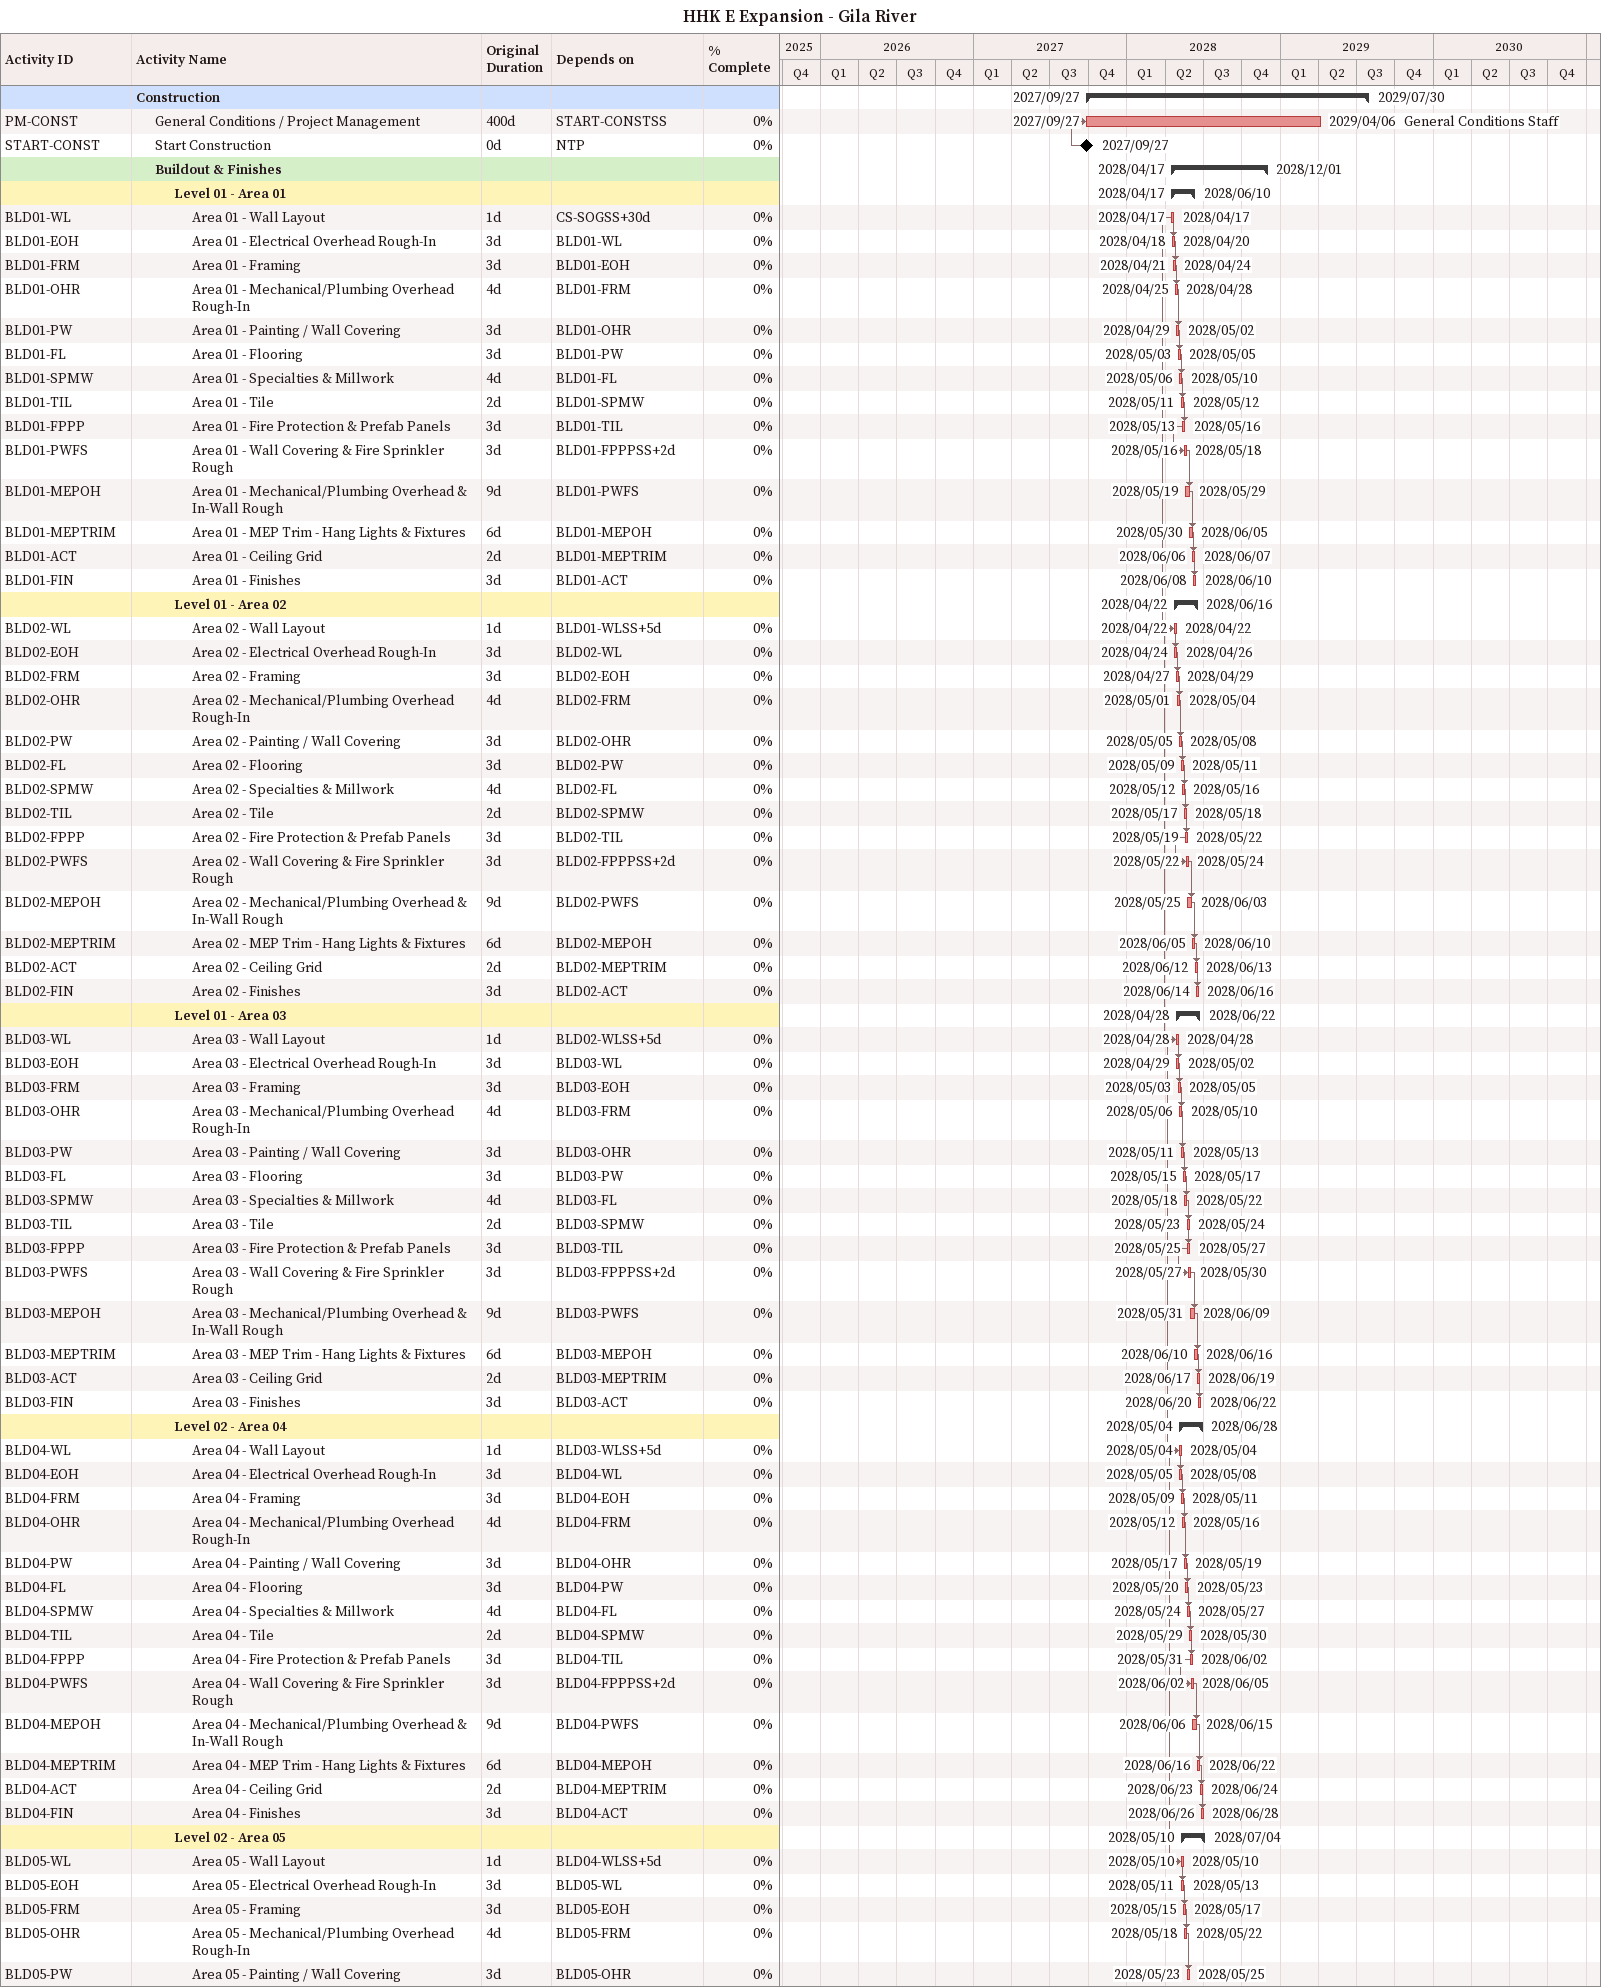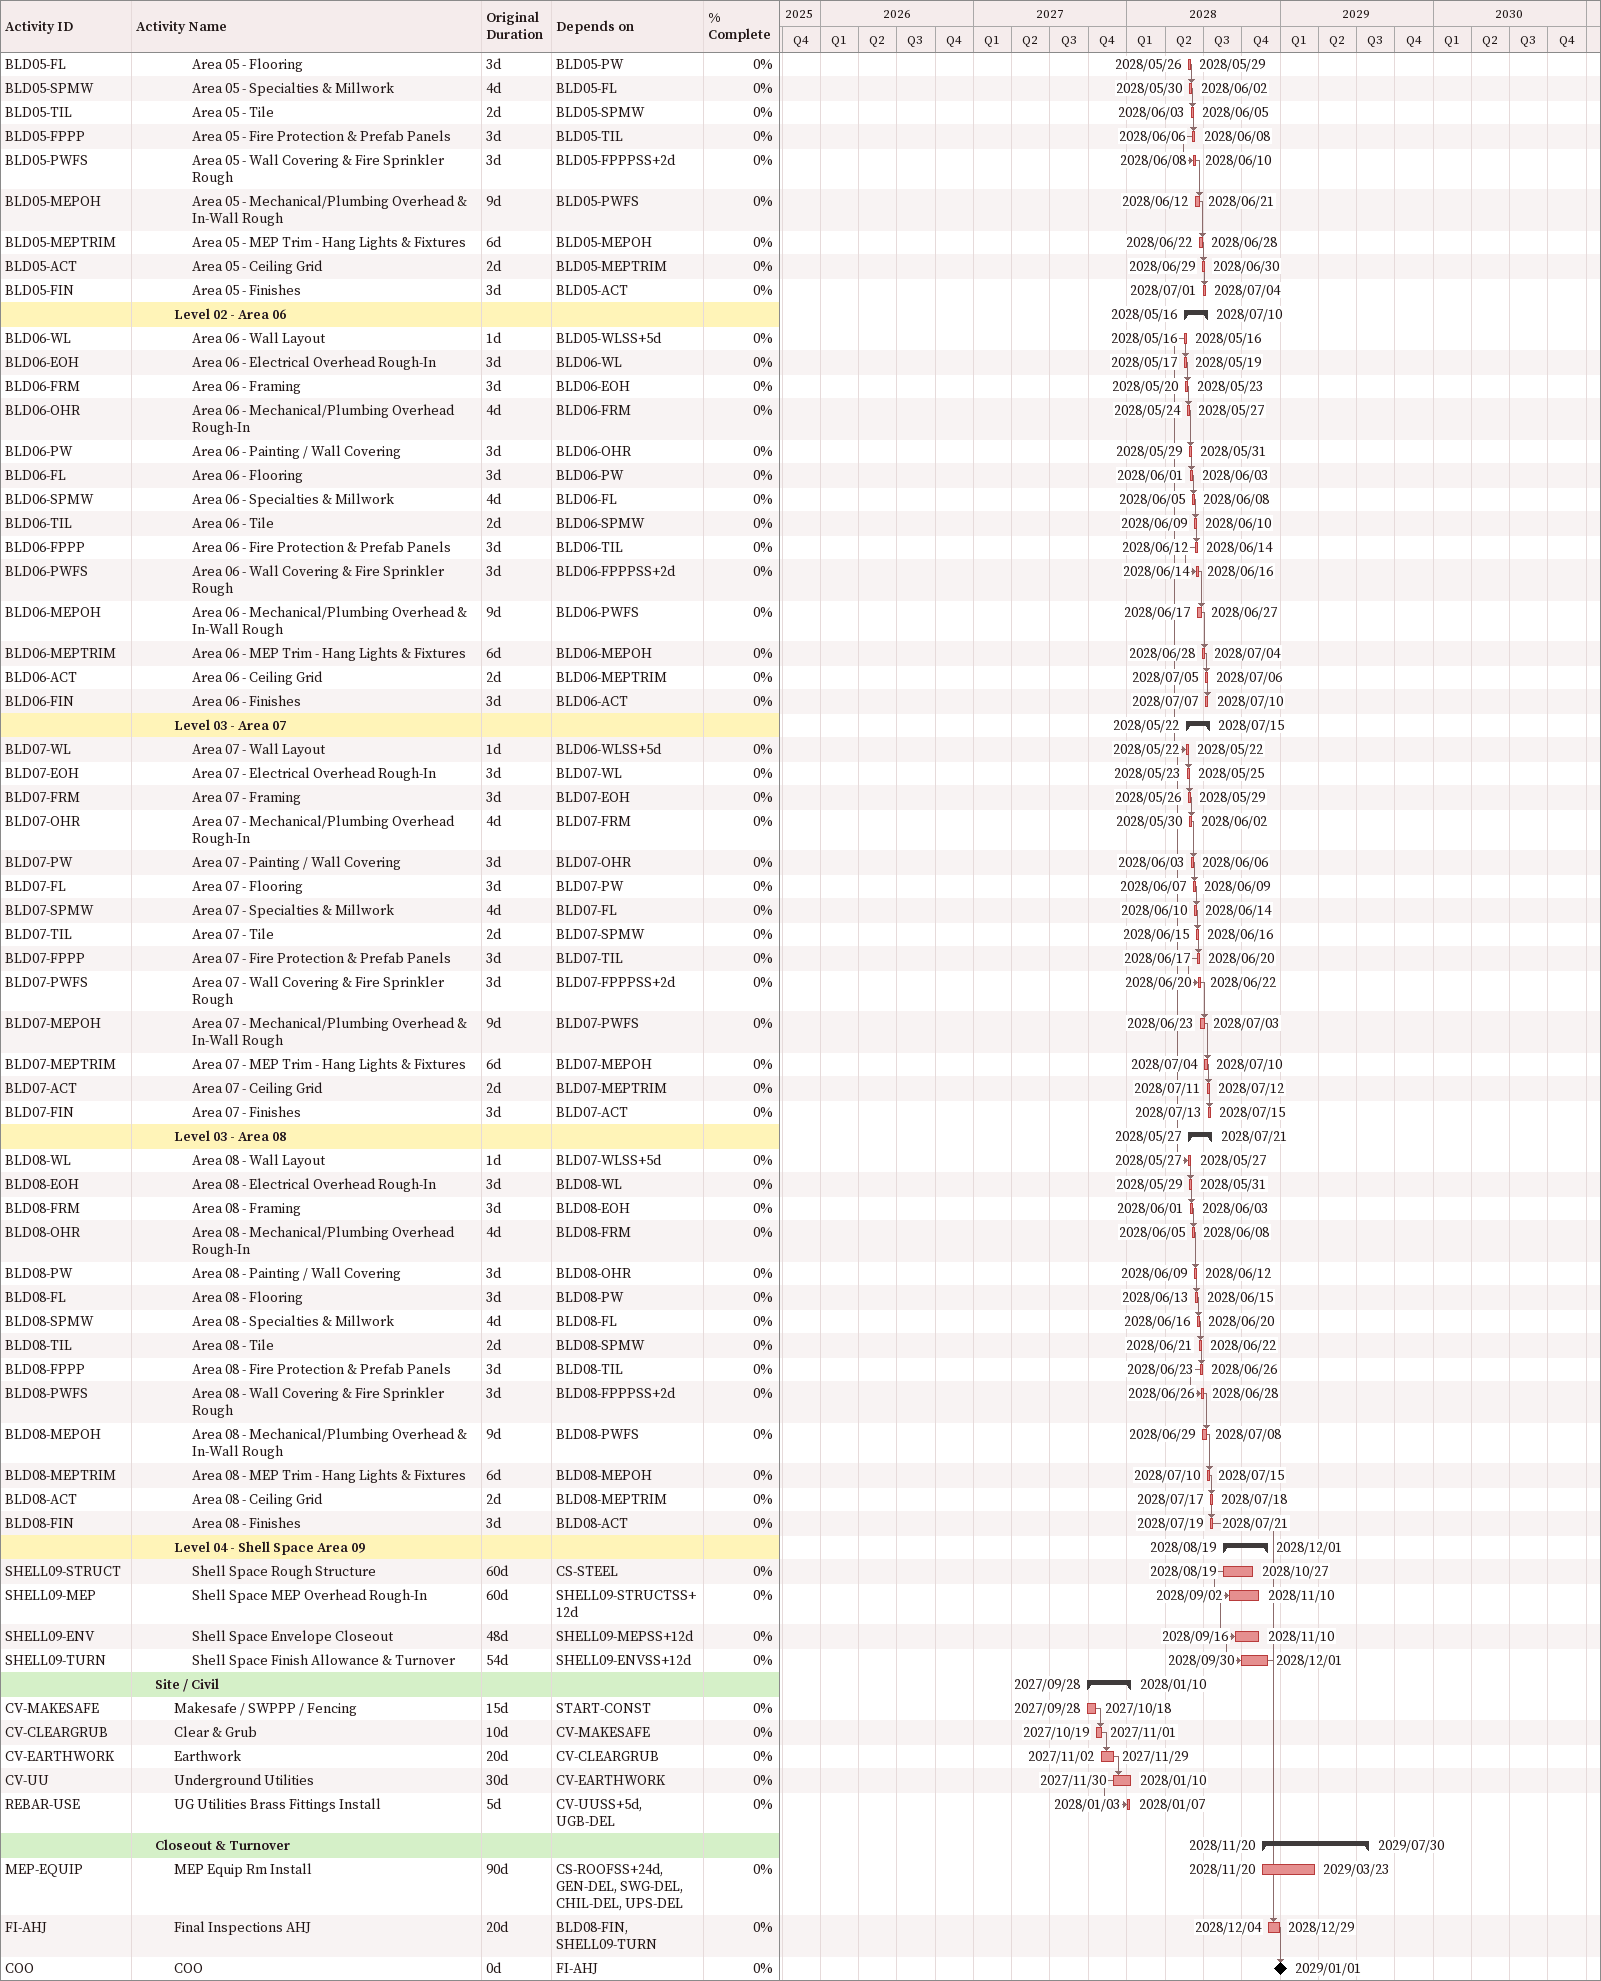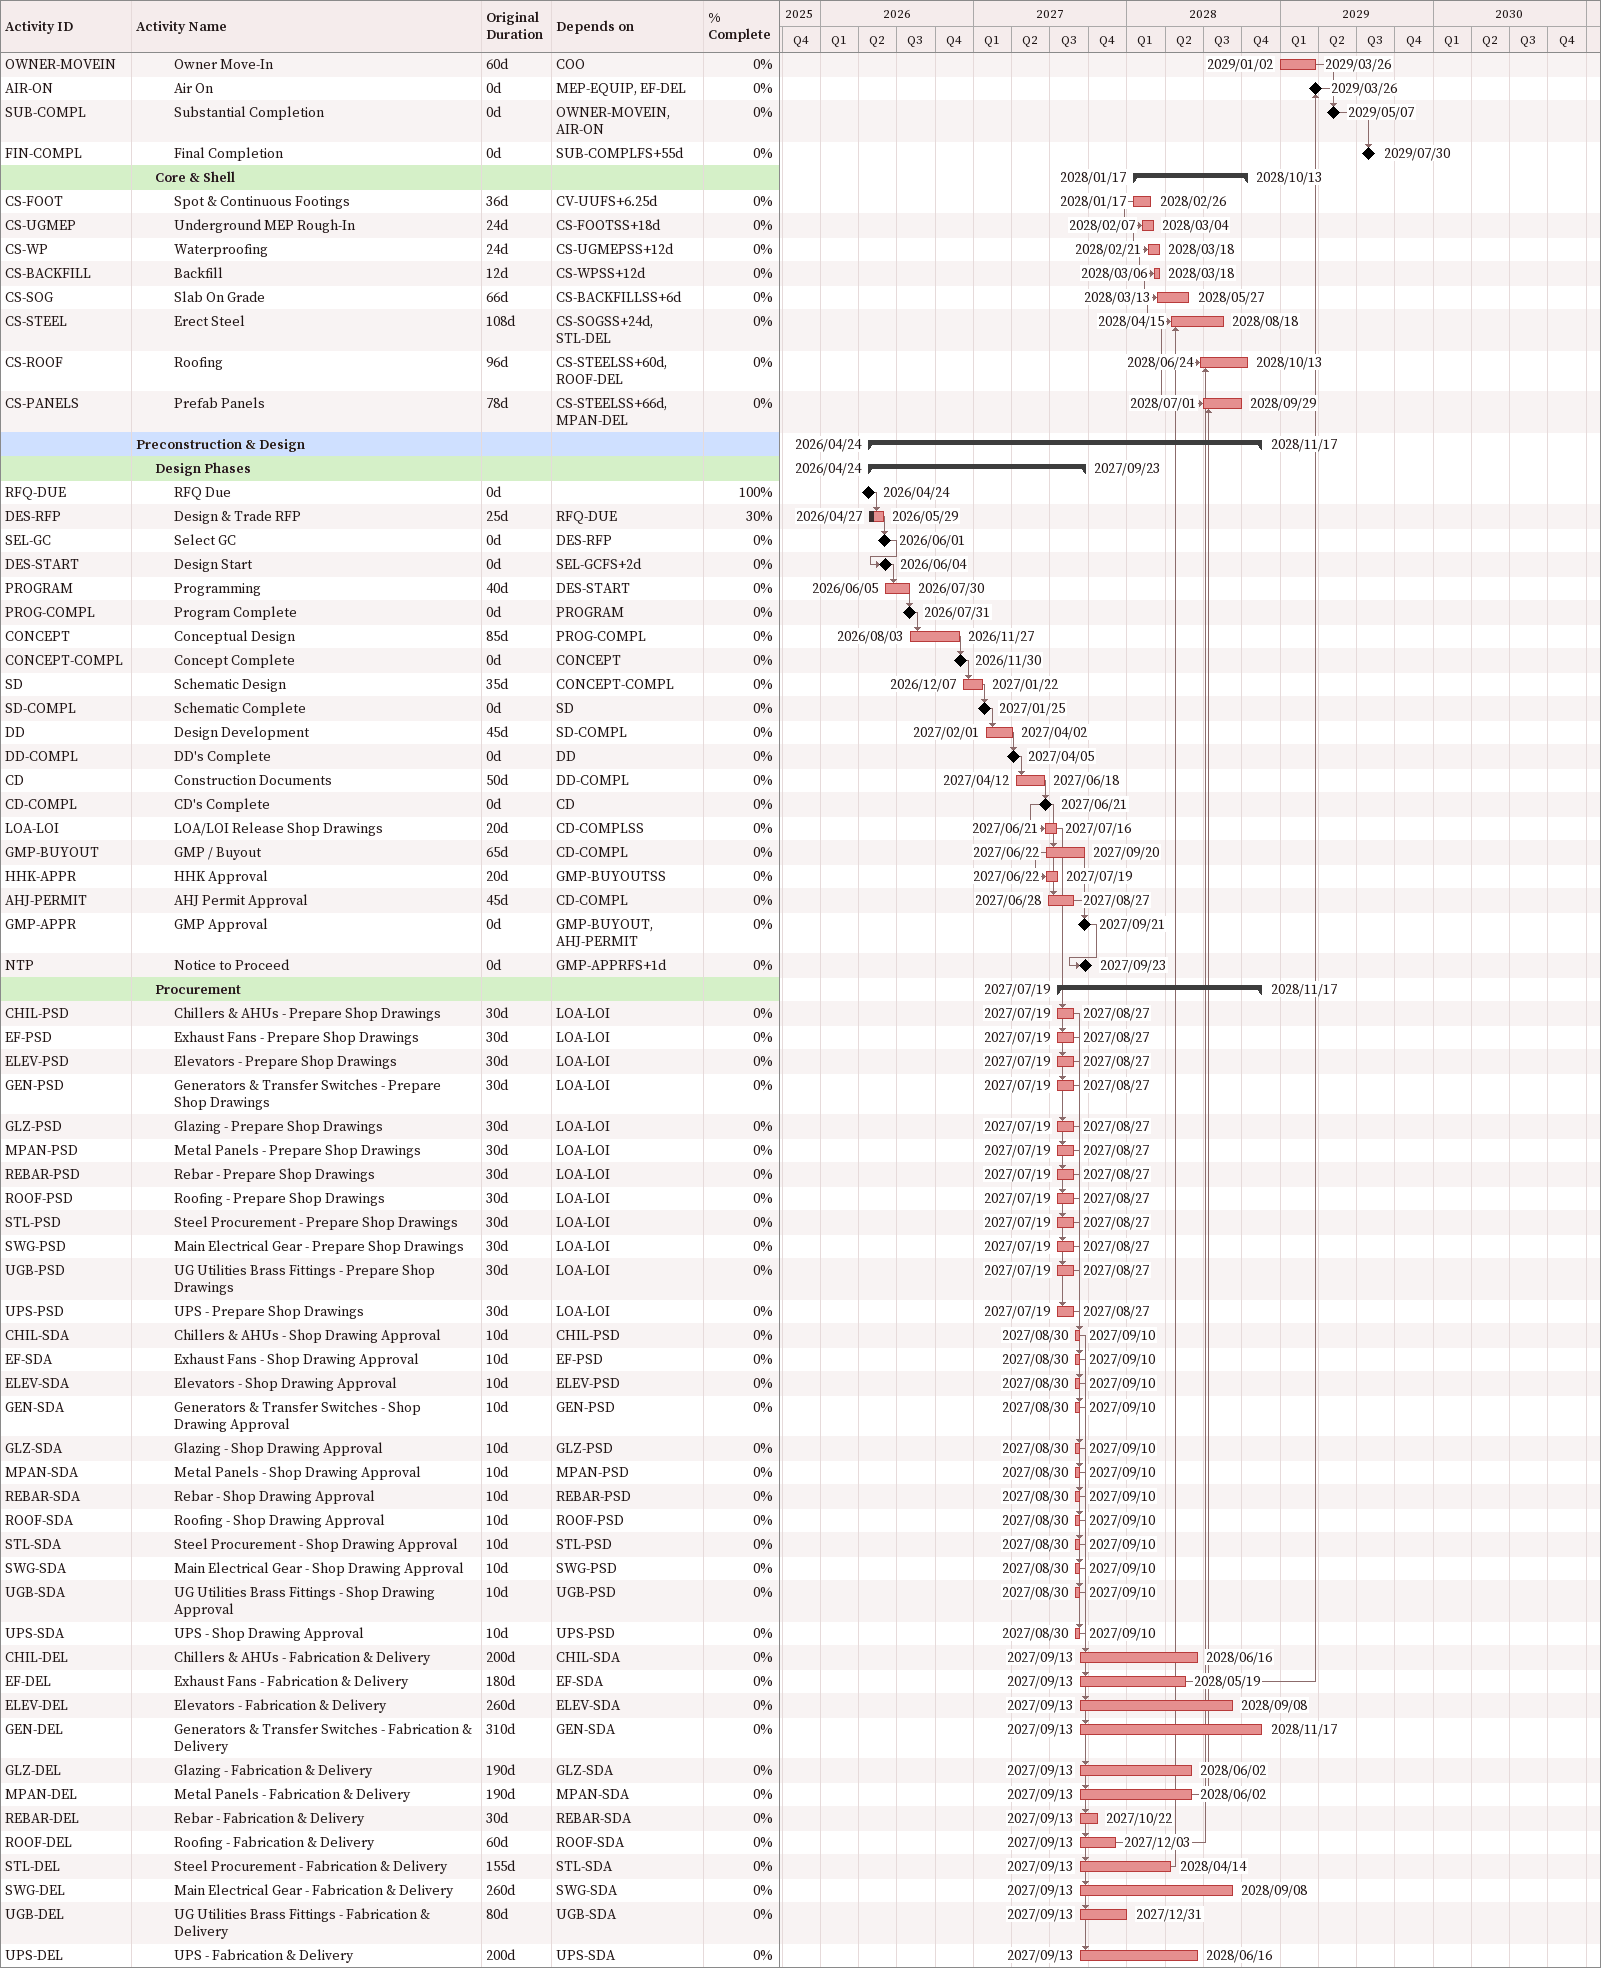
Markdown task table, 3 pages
HHK E Expansion - Gila River

| ID | Level | Task | Original duration | Start | Finish | Predecessors | Resources | % complete |
|---|---|---|---|---|---|---|---|---|
|  | 1 | **Construction** |  | 2027-09-27 | 2029-07-30 |  |  |  |
| PM-CONST | 2 | General Conditions / Project Management | 400d | 2027-09-27 | 2029-04-06 | START-CONSTSS | General Conditions Staff | 0 |
| START-CONST | 2 | Start Construction | 0d | 2027-09-27 | 2027-09-27 | NTP |  | 0 |
|  | 2 | **Buildout & Finishes** |  | 2028-04-17 | 2028-12-01 |  |  |  |
|  | 3 | **Level 01 - Area 01** |  | 2028-04-17 | 2028-06-10 |  |  |  |
| BLD01-WL | 4 | Area 01 - Wall Layout | 1d | 2028-04-17 | 2028-04-17 | CS-SOGSS+30d |  | 0 |
| BLD01-EOH | 4 | Area 01 - Electrical Overhead Rough-In | 3d | 2028-04-18 | 2028-04-20 | BLD01-WL |  | 0 |
| BLD01-FRM | 4 | Area 01 - Framing | 3d | 2028-04-21 | 2028-04-24 | BLD01-EOH |  | 0 |
| BLD01-OHR | 4 | Area 01 - Mechanical/Plumbing Overhead Rough-In | 4d | 2028-04-25 | 2028-04-28 | BLD01-FRM |  | 0 |
| BLD01-PW | 4 | Area 01 - Painting / Wall Covering | 3d | 2028-04-29 | 2028-05-02 | BLD01-OHR |  | 0 |
| BLD01-FL | 4 | Area 01 - Flooring | 3d | 2028-05-03 | 2028-05-05 | BLD01-PW |  | 0 |
| BLD01-SPMW | 4 | Area 01 - Specialties & Millwork | 4d | 2028-05-06 | 2028-05-10 | BLD01-FL |  | 0 |
| BLD01-TIL | 4 | Area 01 - Tile | 2d | 2028-05-11 | 2028-05-12 | BLD01-SPMW |  | 0 |
| BLD01-FPPP | 4 | Area 01 - Fire Protection & Prefab Panels | 3d | 2028-05-13 | 2028-05-16 | BLD01-TIL |  | 0 |
| BLD01-PWFS | 4 | Area 01 - Wall Covering & Fire Sprinkler Rough | 3d | 2028-05-16 | 2028-05-18 | BLD01-FPPPSS+2d |  | 0 |
| BLD01-MEPOH | 4 | Area 01 - Mechanical/Plumbing Overhead & In-Wall Rough | 9d | 2028-05-19 | 2028-05-29 | BLD01-PWFS |  | 0 |
| BLD01-MEPTRIM | 4 | Area 01 - MEP Trim - Hang Lights & Fixtures | 6d | 2028-05-30 | 2028-06-05 | BLD01-MEPOH |  | 0 |
| BLD01-ACT | 4 | Area 01 - Ceiling Grid | 2d | 2028-06-06 | 2028-06-07 | BLD01-MEPTRIM |  | 0 |
| BLD01-FIN | 4 | Area 01 - Finishes | 3d | 2028-06-08 | 2028-06-10 | BLD01-ACT |  | 0 |
|  | 3 | **Level 01 - Area 02** |  | 2028-04-22 | 2028-06-16 |  |  |  |
| BLD02-WL | 4 | Area 02 - Wall Layout | 1d | 2028-04-22 | 2028-04-22 | BLD01-WLSS+5d |  | 0 |
| BLD02-EOH | 4 | Area 02 - Electrical Overhead Rough-In | 3d | 2028-04-24 | 2028-04-26 | BLD02-WL |  | 0 |
| BLD02-FRM | 4 | Area 02 - Framing | 3d | 2028-04-27 | 2028-04-29 | BLD02-EOH |  | 0 |
| BLD02-OHR | 4 | Area 02 - Mechanical/Plumbing Overhead Rough-In | 4d | 2028-05-01 | 2028-05-04 | BLD02-FRM |  | 0 |
| BLD02-PW | 4 | Area 02 - Painting / Wall Covering | 3d | 2028-05-05 | 2028-05-08 | BLD02-OHR |  | 0 |
| BLD02-FL | 4 | Area 02 - Flooring | 3d | 2028-05-09 | 2028-05-11 | BLD02-PW |  | 0 |
| BLD02-SPMW | 4 | Area 02 - Specialties & Millwork | 4d | 2028-05-12 | 2028-05-16 | BLD02-FL |  | 0 |
| BLD02-TIL | 4 | Area 02 - Tile | 2d | 2028-05-17 | 2028-05-18 | BLD02-SPMW |  | 0 |
| BLD02-FPPP | 4 | Area 02 - Fire Protection & Prefab Panels | 3d | 2028-05-19 | 2028-05-22 | BLD02-TIL |  | 0 |
| BLD02-PWFS | 4 | Area 02 - Wall Covering & Fire Sprinkler Rough | 3d | 2028-05-22 | 2028-05-24 | BLD02-FPPPSS+2d |  | 0 |
| BLD02-MEPOH | 4 | Area 02 - Mechanical/Plumbing Overhead & In-Wall Rough | 9d | 2028-05-25 | 2028-06-03 | BLD02-PWFS |  | 0 |
| BLD02-MEPTRIM | 4 | Area 02 - MEP Trim - Hang Lights & Fixtures | 6d | 2028-06-05 | 2028-06-10 | BLD02-MEPOH |  | 0 |
| BLD02-ACT | 4 | Area 02 - Ceiling Grid | 2d | 2028-06-12 | 2028-06-13 | BLD02-MEPTRIM |  | 0 |
| BLD02-FIN | 4 | Area 02 - Finishes | 3d | 2028-06-14 | 2028-06-16 | BLD02-ACT |  | 0 |
|  | 3 | **Level 01 - Area 03** |  | 2028-04-28 | 2028-06-22 |  |  |  |
| BLD03-WL | 4 | Area 03 - Wall Layout | 1d | 2028-04-28 | 2028-04-28 | BLD02-WLSS+5d |  | 0 |
| BLD03-EOH | 4 | Area 03 - Electrical Overhead Rough-In | 3d | 2028-04-29 | 2028-05-02 | BLD03-WL |  | 0 |
| BLD03-FRM | 4 | Area 03 - Framing | 3d | 2028-05-03 | 2028-05-05 | BLD03-EOH |  | 0 |
| BLD03-OHR | 4 | Area 03 - Mechanical/Plumbing Overhead Rough-In | 4d | 2028-05-06 | 2028-05-10 | BLD03-FRM |  | 0 |
| BLD03-PW | 4 | Area 03 - Painting / Wall Covering | 3d | 2028-05-11 | 2028-05-13 | BLD03-OHR |  | 0 |
| BLD03-FL | 4 | Area 03 - Flooring | 3d | 2028-05-15 | 2028-05-17 | BLD03-PW |  | 0 |
| BLD03-SPMW | 4 | Area 03 - Specialties & Millwork | 4d | 2028-05-18 | 2028-05-22 | BLD03-FL |  | 0 |
| BLD03-TIL | 4 | Area 03 - Tile | 2d | 2028-05-23 | 2028-05-24 | BLD03-SPMW |  | 0 |
| BLD03-FPPP | 4 | Area 03 - Fire Protection & Prefab Panels | 3d | 2028-05-25 | 2028-05-27 | BLD03-TIL |  | 0 |
| BLD03-PWFS | 4 | Area 03 - Wall Covering & Fire Sprinkler Rough | 3d | 2028-05-27 | 2028-05-30 | BLD03-FPPPSS+2d |  | 0 |
| BLD03-MEPOH | 4 | Area 03 - Mechanical/Plumbing Overhead & In-Wall Rough | 9d | 2028-05-31 | 2028-06-09 | BLD03-PWFS |  | 0 |
| BLD03-MEPTRIM | 4 | Area 03 - MEP Trim - Hang Lights & Fixtures | 6d | 2028-06-10 | 2028-06-16 | BLD03-MEPOH |  | 0 |
| BLD03-ACT | 4 | Area 03 - Ceiling Grid | 2d | 2028-06-17 | 2028-06-19 | BLD03-MEPTRIM |  | 0 |
| BLD03-FIN | 4 | Area 03 - Finishes | 3d | 2028-06-20 | 2028-06-22 | BLD03-ACT |  | 0 |
|  | 3 | **Level 02 - Area 04** |  | 2028-05-04 | 2028-06-28 |  |  |  |
| BLD04-WL | 4 | Area 04 - Wall Layout | 1d | 2028-05-04 | 2028-05-04 | BLD03-WLSS+5d |  | 0 |
| BLD04-EOH | 4 | Area 04 - Electrical Overhead Rough-In | 3d | 2028-05-05 | 2028-05-08 | BLD04-WL |  | 0 |
| BLD04-FRM | 4 | Area 04 - Framing | 3d | 2028-05-09 | 2028-05-11 | BLD04-EOH |  | 0 |
| BLD04-OHR | 4 | Area 04 - Mechanical/Plumbing Overhead Rough-In | 4d | 2028-05-12 | 2028-05-16 | BLD04-FRM |  | 0 |
| BLD04-PW | 4 | Area 04 - Painting / Wall Covering | 3d | 2028-05-17 | 2028-05-19 | BLD04-OHR |  | 0 |
| BLD04-FL | 4 | Area 04 - Flooring | 3d | 2028-05-20 | 2028-05-23 | BLD04-PW |  | 0 |
| BLD04-SPMW | 4 | Area 04 - Specialties & Millwork | 4d | 2028-05-24 | 2028-05-27 | BLD04-FL |  | 0 |
| BLD04-TIL | 4 | Area 04 - Tile | 2d | 2028-05-29 | 2028-05-30 | BLD04-SPMW |  | 0 |
| BLD04-FPPP | 4 | Area 04 - Fire Protection & Prefab Panels | 3d | 2028-05-31 | 2028-06-02 | BLD04-TIL |  | 0 |
| BLD04-PWFS | 4 | Area 04 - Wall Covering & Fire Sprinkler Rough | 3d | 2028-06-02 | 2028-06-05 | BLD04-FPPPSS+2d |  | 0 |
| BLD04-MEPOH | 4 | Area 04 - Mechanical/Plumbing Overhead & In-Wall Rough | 9d | 2028-06-06 | 2028-06-15 | BLD04-PWFS |  | 0 |
| BLD04-MEPTRIM | 4 | Area 04 - MEP Trim - Hang Lights & Fixtures | 6d | 2028-06-16 | 2028-06-22 | BLD04-MEPOH |  | 0 |
| BLD04-ACT | 4 | Area 04 - Ceiling Grid | 2d | 2028-06-23 | 2028-06-24 | BLD04-MEPTRIM |  | 0 |
| BLD04-FIN | 4 | Area 04 - Finishes | 3d | 2028-06-26 | 2028-06-28 | BLD04-ACT |  | 0 |
|  | 3 | **Level 02 - Area 05** |  | 2028-05-10 | 2028-07-04 |  |  |  |
| BLD05-WL | 4 | Area 05 - Wall Layout | 1d | 2028-05-10 | 2028-05-10 | BLD04-WLSS+5d |  | 0 |
| BLD05-EOH | 4 | Area 05 - Electrical Overhead Rough-In | 3d | 2028-05-11 | 2028-05-13 | BLD05-WL |  | 0 |
| BLD05-FRM | 4 | Area 05 - Framing | 3d | 2028-05-15 | 2028-05-17 | BLD05-EOH |  | 0 |
| BLD05-OHR | 4 | Area 05 - Mechanical/Plumbing Overhead Rough-In | 4d | 2028-05-18 | 2028-05-22 | BLD05-FRM |  | 0 |
| BLD05-PW | 4 | Area 05 - Painting / Wall Covering | 3d | 2028-05-23 | 2028-05-25 | BLD05-OHR |  | 0 |
| BLD05-FL | 4 | Area 05 - Flooring | 3d | 2028-05-26 | 2028-05-29 | BLD05-PW |  | 0 |
| BLD05-SPMW | 4 | Area 05 - Specialties & Millwork | 4d | 2028-05-30 | 2028-06-02 | BLD05-FL |  | 0 |
| BLD05-TIL | 4 | Area 05 - Tile | 2d | 2028-06-03 | 2028-06-05 | BLD05-SPMW |  | 0 |
| BLD05-FPPP | 4 | Area 05 - Fire Protection & Prefab Panels | 3d | 2028-06-06 | 2028-06-08 | BLD05-TIL |  | 0 |
| BLD05-PWFS | 4 | Area 05 - Wall Covering & Fire Sprinkler Rough | 3d | 2028-06-08 | 2028-06-10 | BLD05-FPPPSS+2d |  | 0 |
| BLD05-MEPOH | 4 | Area 05 - Mechanical/Plumbing Overhead & In-Wall Rough | 9d | 2028-06-12 | 2028-06-21 | BLD05-PWFS |  | 0 |
| BLD05-MEPTRIM | 4 | Area 05 - MEP Trim - Hang Lights & Fixtures | 6d | 2028-06-22 | 2028-06-28 | BLD05-MEPOH |  | 0 |
| BLD05-ACT | 4 | Area 05 - Ceiling Grid | 2d | 2028-06-29 | 2028-06-30 | BLD05-MEPTRIM |  | 0 |
| BLD05-FIN | 4 | Area 05 - Finishes | 3d | 2028-07-01 | 2028-07-04 | BLD05-ACT |  | 0 |
|  | 3 | **Level 02 - Area 06** |  | 2028-05-16 | 2028-07-10 |  |  |  |
| BLD06-WL | 4 | Area 06 - Wall Layout | 1d | 2028-05-16 | 2028-05-16 | BLD05-WLSS+5d |  | 0 |
| BLD06-EOH | 4 | Area 06 - Electrical Overhead Rough-In | 3d | 2028-05-17 | 2028-05-19 | BLD06-WL |  | 0 |
| BLD06-FRM | 4 | Area 06 - Framing | 3d | 2028-05-20 | 2028-05-23 | BLD06-EOH |  | 0 |
| BLD06-OHR | 4 | Area 06 - Mechanical/Plumbing Overhead Rough-In | 4d | 2028-05-24 | 2028-05-27 | BLD06-FRM |  | 0 |
| BLD06-PW | 4 | Area 06 - Painting / Wall Covering | 3d | 2028-05-29 | 2028-05-31 | BLD06-OHR |  | 0 |
| BLD06-FL | 4 | Area 06 - Flooring | 3d | 2028-06-01 | 2028-06-03 | BLD06-PW |  | 0 |
| BLD06-SPMW | 4 | Area 06 - Specialties & Millwork | 4d | 2028-06-05 | 2028-06-08 | BLD06-FL |  | 0 |
| BLD06-TIL | 4 | Area 06 - Tile | 2d | 2028-06-09 | 2028-06-10 | BLD06-SPMW |  | 0 |
| BLD06-FPPP | 4 | Area 06 - Fire Protection & Prefab Panels | 3d | 2028-06-12 | 2028-06-14 | BLD06-TIL |  | 0 |
| BLD06-PWFS | 4 | Area 06 - Wall Covering & Fire Sprinkler Rough | 3d | 2028-06-14 | 2028-06-16 | BLD06-FPPPSS+2d |  | 0 |
| BLD06-MEPOH | 4 | Area 06 - Mechanical/Plumbing Overhead & In-Wall Rough | 9d | 2028-06-17 | 2028-06-27 | BLD06-PWFS |  | 0 |
| BLD06-MEPTRIM | 4 | Area 06 - MEP Trim - Hang Lights & Fixtures | 6d | 2028-06-28 | 2028-07-04 | BLD06-MEPOH |  | 0 |
| BLD06-ACT | 4 | Area 06 - Ceiling Grid | 2d | 2028-07-05 | 2028-07-06 | BLD06-MEPTRIM |  | 0 |
| BLD06-FIN | 4 | Area 06 - Finishes | 3d | 2028-07-07 | 2028-07-10 | BLD06-ACT |  | 0 |
|  | 3 | **Level 03 - Area 07** |  | 2028-05-22 | 2028-07-15 |  |  |  |
| BLD07-WL | 4 | Area 07 - Wall Layout | 1d | 2028-05-22 | 2028-05-22 | BLD06-WLSS+5d |  | 0 |
| BLD07-EOH | 4 | Area 07 - Electrical Overhead Rough-In | 3d | 2028-05-23 | 2028-05-25 | BLD07-WL |  | 0 |
| BLD07-FRM | 4 | Area 07 - Framing | 3d | 2028-05-26 | 2028-05-29 | BLD07-EOH |  | 0 |
| BLD07-OHR | 4 | Area 07 - Mechanical/Plumbing Overhead Rough-In | 4d | 2028-05-30 | 2028-06-02 | BLD07-FRM |  | 0 |
| BLD07-PW | 4 | Area 07 - Painting / Wall Covering | 3d | 2028-06-03 | 2028-06-06 | BLD07-OHR |  | 0 |
| BLD07-FL | 4 | Area 07 - Flooring | 3d | 2028-06-07 | 2028-06-09 | BLD07-PW |  | 0 |
| BLD07-SPMW | 4 | Area 07 - Specialties & Millwork | 4d | 2028-06-10 | 2028-06-14 | BLD07-FL |  | 0 |
| BLD07-TIL | 4 | Area 07 - Tile | 2d | 2028-06-15 | 2028-06-16 | BLD07-SPMW |  | 0 |
| BLD07-FPPP | 4 | Area 07 - Fire Protection & Prefab Panels | 3d | 2028-06-17 | 2028-06-20 | BLD07-TIL |  | 0 |
| BLD07-PWFS | 4 | Area 07 - Wall Covering & Fire Sprinkler Rough | 3d | 2028-06-20 | 2028-06-22 | BLD07-FPPPSS+2d |  | 0 |
| BLD07-MEPOH | 4 | Area 07 - Mechanical/Plumbing Overhead & In-Wall Rough | 9d | 2028-06-23 | 2028-07-03 | BLD07-PWFS |  | 0 |
| BLD07-MEPTRIM | 4 | Area 07 - MEP Trim - Hang Lights & Fixtures | 6d | 2028-07-04 | 2028-07-10 | BLD07-MEPOH |  | 0 |
| BLD07-ACT | 4 | Area 07 - Ceiling Grid | 2d | 2028-07-11 | 2028-07-12 | BLD07-MEPTRIM |  | 0 |
| BLD07-FIN | 4 | Area 07 - Finishes | 3d | 2028-07-13 | 2028-07-15 | BLD07-ACT |  | 0 |
|  | 3 | **Level 03 - Area 08** |  | 2028-05-27 | 2028-07-21 |  |  |  |
| BLD08-WL | 4 | Area 08 - Wall Layout | 1d | 2028-05-27 | 2028-05-27 | BLD07-WLSS+5d |  | 0 |
| BLD08-EOH | 4 | Area 08 - Electrical Overhead Rough-In | 3d | 2028-05-29 | 2028-05-31 | BLD08-WL |  | 0 |
| BLD08-FRM | 4 | Area 08 - Framing | 3d | 2028-06-01 | 2028-06-03 | BLD08-EOH |  | 0 |
| BLD08-OHR | 4 | Area 08 - Mechanical/Plumbing Overhead Rough-In | 4d | 2028-06-05 | 2028-06-08 | BLD08-FRM |  | 0 |
| BLD08-PW | 4 | Area 08 - Painting / Wall Covering | 3d | 2028-06-09 | 2028-06-12 | BLD08-OHR |  | 0 |
| BLD08-FL | 4 | Area 08 - Flooring | 3d | 2028-06-13 | 2028-06-15 | BLD08-PW |  | 0 |
| BLD08-SPMW | 4 | Area 08 - Specialties & Millwork | 4d | 2028-06-16 | 2028-06-20 | BLD08-FL |  | 0 |
| BLD08-TIL | 4 | Area 08 - Tile | 2d | 2028-06-21 | 2028-06-22 | BLD08-SPMW |  | 0 |
| BLD08-FPPP | 4 | Area 08 - Fire Protection & Prefab Panels | 3d | 2028-06-23 | 2028-06-26 | BLD08-TIL |  | 0 |
| BLD08-PWFS | 4 | Area 08 - Wall Covering & Fire Sprinkler Rough | 3d | 2028-06-26 | 2028-06-28 | BLD08-FPPPSS+2d |  | 0 |
| BLD08-MEPOH | 4 | Area 08 - Mechanical/Plumbing Overhead & In-Wall Rough | 9d | 2028-06-29 | 2028-07-08 | BLD08-PWFS |  | 0 |
| BLD08-MEPTRIM | 4 | Area 08 - MEP Trim - Hang Lights & Fixtures | 6d | 2028-07-10 | 2028-07-15 | BLD08-MEPOH |  | 0 |
| BLD08-ACT | 4 | Area 08 - Ceiling Grid | 2d | 2028-07-17 | 2028-07-18 | BLD08-MEPTRIM |  | 0 |
| BLD08-FIN | 4 | Area 08 - Finishes | 3d | 2028-07-19 | 2028-07-21 | BLD08-ACT |  | 0 |
|  | 3 | **Level 04 - Shell Space Area 09** |  | 2028-08-19 | 2028-12-01 |  |  |  |
| SHELL09-STRUCT | 4 | Shell Space Rough Structure | 60d | 2028-08-19 | 2028-10-27 | CS-STEEL |  | 0 |
| SHELL09-MEP | 4 | Shell Space MEP Overhead Rough-In | 60d | 2028-09-02 | 2028-11-10 | SHELL09-STRUCTSS+12d |  | 0 |
| SHELL09-ENV | 4 | Shell Space Envelope Closeout | 48d | 2028-09-16 | 2028-11-10 | SHELL09-MEPSS+12d |  | 0 |
| SHELL09-TURN | 4 | Shell Space Finish Allowance & Turnover | 54d | 2028-09-30 | 2028-12-01 | SHELL09-ENVSS+12d |  | 0 |
|  | 2 | **Site / Civil** |  | 2027-09-28 | 2028-01-10 |  |  |  |
| CV-MAKESAFE | 3 | Makesafe / SWPPP / Fencing | 15d | 2027-09-28 | 2027-10-18 | START-CONST |  | 0 |
| CV-CLEARGRUB | 3 | Clear & Grub | 10d | 2027-10-19 | 2027-11-01 | CV-MAKESAFE |  | 0 |
| CV-EARTHWORK | 3 | Earthwork | 20d | 2027-11-02 | 2027-11-29 | CV-CLEARGRUB |  | 0 |
| CV-UU | 3 | Underground Utilities | 30d | 2027-11-30 | 2028-01-10 | CV-EARTHWORK |  | 0 |
| REBAR-USE | 3 | UG Utilities Brass Fittings Install | 5d | 2028-01-03 | 2028-01-07 | CV-UUSS+5d, UGB-DEL |  | 0 |
|  | 2 | **Closeout & Turnover** |  | 2028-11-20 | 2029-07-30 |  |  |  |
| MEP-EQUIP | 3 | MEP Equip Rm Install | 90d | 2028-11-20 | 2029-03-23 | CS-ROOFSS+24d, GEN-DEL, SWG-DEL, CHIL-DEL, UPS-DEL |  | 0 |
| FI-AHJ | 3 | Final Inspections AHJ | 20d | 2028-12-04 | 2028-12-29 | BLD08-FIN, SHELL09-TURN |  | 0 |
| COO | 3 | COO | 0d | 2029-01-01 | 2029-01-01 | FI-AHJ |  | 0 |
| OWNER-MOVEIN | 3 | Owner Move-In | 60d | 2029-01-02 | 2029-03-26 | COO |  | 0 |
| AIR-ON | 3 | Air On | 0d | 2029-03-26 | 2029-03-26 | MEP-EQUIP, EF-DEL |  | 0 |
| SUB-COMPL | 3 | Substantial Completion | 0d | 2029-05-07 | 2029-05-07 | OWNER-MOVEIN, AIR-ON |  | 0 |
| FIN-COMPL | 3 | Final Completion | 0d | 2029-07-30 | 2029-07-30 | SUB-COMPLFS+55d |  | 0 |
|  | 2 | **Core & Shell** |  | 2028-01-17 | 2028-10-13 |  |  |  |
| CS-FOOT | 3 | Spot & Continuous Footings | 36d | 2028-01-17 | 2028-02-26 | CV-UUFS+6.25d |  | 0 |
| CS-UGMEP | 3 | Underground MEP Rough-In | 24d | 2028-02-07 | 2028-03-04 | CS-FOOTSS+18d |  | 0 |
| CS-WP | 3 | Waterproofing | 24d | 2028-02-21 | 2028-03-18 | CS-UGMEPSS+12d |  | 0 |
| CS-BACKFILL | 3 | Backfill | 12d | 2028-03-06 | 2028-03-18 | CS-WPSS+12d |  | 0 |
| CS-SOG | 3 | Slab On Grade | 66d | 2028-03-13 | 2028-05-27 | CS-BACKFILLSS+6d |  | 0 |
| CS-STEEL | 3 | Erect Steel | 108d | 2028-04-15 | 2028-08-18 | CS-SOGSS+24d, STL-DEL |  | 0 |
| CS-ROOF | 3 | Roofing | 96d | 2028-06-24 | 2028-10-13 | CS-STEELSS+60d, ROOF-DEL |  | 0 |
| CS-PANELS | 3 | Prefab Panels | 78d | 2028-07-01 | 2028-09-29 | CS-STEELSS+66d, MPAN-DEL |  | 0 |
|  | 1 | **Preconstruction & Design** |  | 2026-04-24 | 2028-11-17 |  |  |  |
|  | 2 | **Design Phases** |  | 2026-04-24 | 2027-09-23 |  |  |  |
| RFQ-DUE | 3 | RFQ Due | 0d | 2026-04-24 | 2026-04-24 |  |  | 100 |
| DES-RFP | 3 | Design & Trade RFP | 25d | 2026-04-27 | 2026-05-29 | RFQ-DUE |  | 30 |
| SEL-GC | 3 | Select GC | 0d | 2026-06-01 | 2026-06-01 | DES-RFP |  | 0 |
| DES-START | 3 | Design Start | 0d | 2026-06-04 | 2026-06-04 | SEL-GCFS+2d |  | 0 |
| PROGRAM | 3 | Programming | 40d | 2026-06-05 | 2026-07-30 | DES-START |  | 0 |
| PROG-COMPL | 3 | Program Complete | 0d | 2026-07-31 | 2026-07-31 | PROGRAM |  | 0 |
| CONCEPT | 3 | Conceptual Design | 85d | 2026-08-03 | 2026-11-27 | PROG-COMPL |  | 0 |
| CONCEPT-COMPL | 3 | Concept Complete | 0d | 2026-11-30 | 2026-11-30 | CONCEPT |  | 0 |
| SD | 3 | Schematic Design | 35d | 2026-12-07 | 2027-01-22 | CONCEPT-COMPL |  | 0 |
| SD-COMPL | 3 | Schematic Complete | 0d | 2027-01-25 | 2027-01-25 | SD |  | 0 |
| DD | 3 | Design Development | 45d | 2027-02-01 | 2027-04-02 | SD-COMPL |  | 0 |
| DD-COMPL | 3 | DD's Complete | 0d | 2027-04-05 | 2027-04-05 | DD |  | 0 |
| CD | 3 | Construction Documents | 50d | 2027-04-12 | 2027-06-18 | DD-COMPL |  | 0 |
| CD-COMPL | 3 | CD's Complete | 0d | 2027-06-21 | 2027-06-21 | CD |  | 0 |
| LOA-LOI | 3 | LOA/LOI Release Shop Drawings | 20d | 2027-06-21 | 2027-07-16 | CD-COMPLSS |  | 0 |
| GMP-BUYOUT | 3 | GMP / Buyout | 65d | 2027-06-22 | 2027-09-20 | CD-COMPL |  | 0 |
| HHK-APPR | 3 | HHK Approval | 20d | 2027-06-22 | 2027-07-19 | GMP-BUYOUTSS |  | 0 |
| AHJ-PERMIT | 3 | AHJ Permit Approval | 45d | 2027-06-28 | 2027-08-27 | CD-COMPL |  | 0 |
| GMP-APPR | 3 | GMP Approval | 0d | 2027-09-21 | 2027-09-21 | GMP-BUYOUT, AHJ-PERMIT |  | 0 |
| NTP | 3 | Notice to Proceed | 0d | 2027-09-23 | 2027-09-23 | GMP-APPRFS+1d |  | 0 |
|  | 2 | **Procurement** |  | 2027-07-19 | 2028-11-17 |  |  |  |
| CHIL-PSD | 3 | Chillers & AHUs - Prepare Shop Drawings | 30d | 2027-07-19 | 2027-08-27 | LOA-LOI |  | 0 |
| EF-PSD | 3 | Exhaust Fans - Prepare Shop Drawings | 30d | 2027-07-19 | 2027-08-27 | LOA-LOI |  | 0 |
| ELEV-PSD | 3 | Elevators - Prepare Shop Drawings | 30d | 2027-07-19 | 2027-08-27 | LOA-LOI |  | 0 |
| GEN-PSD | 3 | Generators & Transfer Switches - Prepare Shop Drawings | 30d | 2027-07-19 | 2027-08-27 | LOA-LOI |  | 0 |
| GLZ-PSD | 3 | Glazing - Prepare Shop Drawings | 30d | 2027-07-19 | 2027-08-27 | LOA-LOI |  | 0 |
| MPAN-PSD | 3 | Metal Panels - Prepare Shop Drawings | 30d | 2027-07-19 | 2027-08-27 | LOA-LOI |  | 0 |
| REBAR-PSD | 3 | Rebar - Prepare Shop Drawings | 30d | 2027-07-19 | 2027-08-27 | LOA-LOI |  | 0 |
| ROOF-PSD | 3 | Roofing - Prepare Shop Drawings | 30d | 2027-07-19 | 2027-08-27 | LOA-LOI |  | 0 |
| STL-PSD | 3 | Steel Procurement - Prepare Shop Drawings | 30d | 2027-07-19 | 2027-08-27 | LOA-LOI |  | 0 |
| SWG-PSD | 3 | Main Electrical Gear - Prepare Shop Drawings | 30d | 2027-07-19 | 2027-08-27 | LOA-LOI |  | 0 |
| UGB-PSD | 3 | UG Utilities Brass Fittings - Prepare Shop Drawings | 30d | 2027-07-19 | 2027-08-27 | LOA-LOI |  | 0 |
| UPS-PSD | 3 | UPS - Prepare Shop Drawings | 30d | 2027-07-19 | 2027-08-27 | LOA-LOI |  | 0 |
| CHIL-SDA | 3 | Chillers & AHUs - Shop Drawing Approval | 10d | 2027-08-30 | 2027-09-10 | CHIL-PSD |  | 0 |
| EF-SDA | 3 | Exhaust Fans - Shop Drawing Approval | 10d | 2027-08-30 | 2027-09-10 | EF-PSD |  | 0 |
| ELEV-SDA | 3 | Elevators - Shop Drawing Approval | 10d | 2027-08-30 | 2027-09-10 | ELEV-PSD |  | 0 |
| GEN-SDA | 3 | Generators & Transfer Switches - Shop Drawing Approval | 10d | 2027-08-30 | 2027-09-10 | GEN-PSD |  | 0 |
| GLZ-SDA | 3 | Glazing - Shop Drawing Approval | 10d | 2027-08-30 | 2027-09-10 | GLZ-PSD |  | 0 |
| MPAN-SDA | 3 | Metal Panels - Shop Drawing Approval | 10d | 2027-08-30 | 2027-09-10 | MPAN-PSD |  | 0 |
| REBAR-SDA | 3 | Rebar - Shop Drawing Approval | 10d | 2027-08-30 | 2027-09-10 | REBAR-PSD |  | 0 |
| ROOF-SDA | 3 | Roofing - Shop Drawing Approval | 10d | 2027-08-30 | 2027-09-10 | ROOF-PSD |  | 0 |
| STL-SDA | 3 | Steel Procurement - Shop Drawing Approval | 10d | 2027-08-30 | 2027-09-10 | STL-PSD |  | 0 |
| SWG-SDA | 3 | Main Electrical Gear - Shop Drawing Approval | 10d | 2027-08-30 | 2027-09-10 | SWG-PSD |  | 0 |
| UGB-SDA | 3 | UG Utilities Brass Fittings - Shop Drawing Approval | 10d | 2027-08-30 | 2027-09-10 | UGB-PSD |  | 0 |
| UPS-SDA | 3 | UPS - Shop Drawing Approval | 10d | 2027-08-30 | 2027-09-10 | UPS-PSD |  | 0 |
| CHIL-DEL | 3 | Chillers & AHUs - Fabrication & Delivery | 200d | 2027-09-13 | 2028-06-16 | CHIL-SDA |  | 0 |
| EF-DEL | 3 | Exhaust Fans - Fabrication & Delivery | 180d | 2027-09-13 | 2028-05-19 | EF-SDA |  | 0 |
| ELEV-DEL | 3 | Elevators - Fabrication & Delivery | 260d | 2027-09-13 | 2028-09-08 | ELEV-SDA |  | 0 |
| GEN-DEL | 3 | Generators & Transfer Switches - Fabrication & Delivery | 310d | 2027-09-13 | 2028-11-17 | GEN-SDA |  | 0 |
| GLZ-DEL | 3 | Glazing - Fabrication & Delivery | 190d | 2027-09-13 | 2028-06-02 | GLZ-SDA |  | 0 |
| MPAN-DEL | 3 | Metal Panels - Fabrication & Delivery | 190d | 2027-09-13 | 2028-06-02 | MPAN-SDA |  | 0 |
| REBAR-DEL | 3 | Rebar - Fabrication & Delivery | 30d | 2027-09-13 | 2027-10-22 | REBAR-SDA |  | 0 |
| ROOF-DEL | 3 | Roofing - Fabrication & Delivery | 60d | 2027-09-13 | 2027-12-03 | ROOF-SDA |  | 0 |
| STL-DEL | 3 | Steel Procurement - Fabrication & Delivery | 155d | 2027-09-13 | 2028-04-14 | STL-SDA |  | 0 |
| SWG-DEL | 3 | Main Electrical Gear - Fabrication & Delivery | 260d | 2027-09-13 | 2028-09-08 | SWG-SDA |  | 0 |
| UGB-DEL | 3 | UG Utilities Brass Fittings - Fabrication & Delivery | 80d | 2027-09-13 | 2027-12-31 | UGB-SDA |  | 0 |
| UPS-DEL | 3 | UPS - Fabrication & Delivery | 200d | 2027-09-13 | 2028-06-16 | UPS-SDA |  | 0 |
